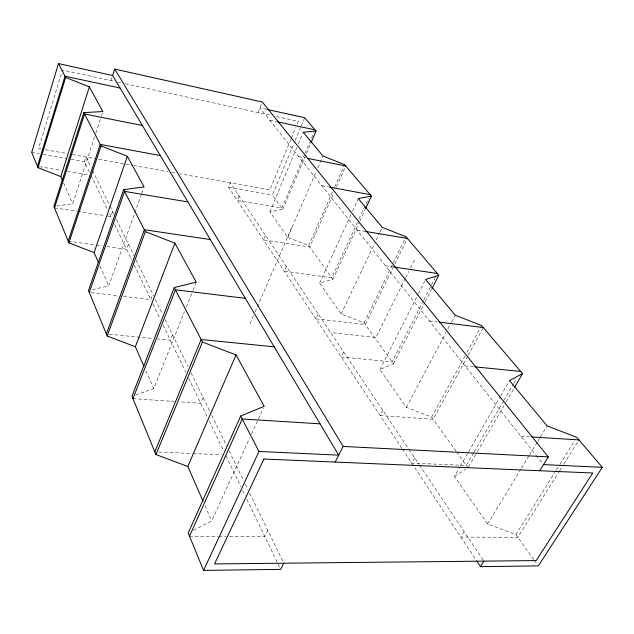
<?xml version="1.0" encoding="UTF-8"?>
<svg xmlns="http://www.w3.org/2000/svg" width="634" height="634" viewBox="0 0 634 634"><rect width="100%" height="100%" fill="white"/><g stroke="black" fill="none" stroke-linecap="round" stroke-linejoin="round"><path stroke-width="0.48" stroke-dasharray="3.17 2.38" d="M89.402 172.052L84.433 161.725L85.986 156.978L90.995 167.249M110.934 80.597L112.052 77.19M56.703 205.963L72.688 203.696L95.48 134.123M95.789 133.18L101.02 117.203M101.329 116.26L102.867 111.56M112.543 211.502L110.807 216.511L105.949 215.766M92.342 289.643L108.707 285.902L141.461 194.305M141.786 193.386L143.775 187.83M128.433 244.153L126.586 249.289L106.147 246.452M123.448 296.387L150.789 299.573L152.818 294.231M401.916 448.349L228.533 187.22L230.269 182.838L408.589 448.801M258.101 112.567L261.628 103.667M172.527 334.704L170.348 340.204L157.549 338.952M135.597 394.998L153.745 388.705L184.502 311.54M186.333 306.943L192.562 291.331M192.926 290.412L196.223 282.138M239.153 196.08L237.37 200.518L281.805 208.118L304.582 154.434M290.863 139.369L269.862 189.931L179.581 173.748M291.244 138.466L295.737 127.632M297.243 124.018L298.368 121.308L275.362 116.315M456.036 451.123L431.651 417.117L406.323 407.385L379.932 369.551L393.421 363.789L364.075 322.864L341.147 313.941L319.647 283.121L332.866 279.34L308.679 245.596L287.733 237.362L269.878 211.764L282.716 209.394L272.382 194.979L294.778 141.334M295.151 140.423L300.849 126.792M301.229 125.881L304.645 117.694M269.878 211.764L296.791 147.619M298.305 144.005L303.234 132.252M265.472 235.341L263.53 239.929L309.685 247.006L333.73 192.99M304.97 153.523L313.846 132.601M282.716 209.394L310.597 143.807M203.142 397.573L200.716 403.287L179.105 401.805M250.081 323.649L253.624 315.478M255.193 311.849L291.727 227.416M287.733 237.362L316.303 171.362M317.864 167.748L322.952 155.996M286.37 266.502L284.301 271.209L331.772 277.811L357.386 222.391M308.679 245.596L332.652 191.65M334.649 187.149L344.238 165.569M336.535 186.689L345.752 165.981M319.647 283.121L350.919 214.767M352.567 211.17L358.321 198.577M193.425 530.365L211.693 520.958L249.828 437.674M251.468 434.092L263.364 408.122M359.034 218.817L368.536 198.26M332.866 279.34L359.383 222.058M359.803 221.163L365.184 209.529M318.173 313.941L315.906 318.815L365.295 324.568L394.388 265.06M341.147 313.941L374.615 243.432M376.311 239.866L379.703 232.726M380.123 231.83L382.247 227.368M343.652 351.949L341.227 356.95L392.089 361.935L423.417 300.643M364.075 322.864L405.625 237.702M394.823 264.172L407.416 238.416M267.802 530.365L264.814 536.451L226.671 536.324M405.253 278.484L375.907 337.518L330.631 332.525M405.689 277.605L408.756 271.439M410.507 267.913L414.454 259.988M379.932 369.551L417.972 294.541M418.416 293.661L425.58 279.539M423.861 299.771L431.025 285.76M431.469 284.88L435.503 277.003M393.421 363.789L424.859 302.426M425.311 301.554L431.596 289.278M382.849 410.404L380.162 415.579L433.157 419.209L467.686 356.078M406.323 407.385L445.979 332.588M447.818 329.109L451.051 323.023M451.511 322.151L455.196 315.193M431.651 417.117L465.118 355.793M467.004 352.338L481.143 326.423M468.161 355.214L483.298 327.54M414.612 457.788L411.712 463.097L466.331 465.483L473.741 452.652M533.765 559.537L515.918 534.636L487.633 523.953L454.475 476.411L459.88 467.004M460.371 466.149L468.233 452.462M468.724 451.606L500.186 396.852M500.678 395.996L509.522 380.598M474.232 451.796L503.372 401.346M503.864 400.49L513.247 384.244M513.738 383.388L516.211 379.116M468.486 466.941L476.919 452.383M477.41 451.527L505.67 402.725M506.17 401.869L514.095 388.174M464.112 531.617L460.847 537.093L517.812 537.283L559.101 471.53M487.633 523.953L520.99 469.009M521.497 468.161L529.2 455.489M529.715 454.641L537.41 441.961M537.925 441.113L539.978 437.737M540.485 436.889L547.158 425.905M515.918 534.636L555.804 470.911M556.327 470.071L559.481 465.039M560.004 464.199L574.697 440.717M559.624 470.697L563.277 464.873M563.8 464.04L578.953 439.901M454.475 476.411L465.61 469.319M189.503 536.198L217.866 536.293M218.849 536.301L225.696 536.324M158.762 452.042L192.173 453.5M193.156 453.548L221.654 454.792M521.005 436.303L530.832 436.913M132.95 398.643L174.199 401.473M109.294 334.221L152.62 338.469M465.023 365.866L473.804 366.745M91.217 292.631L118.558 295.816M429.297 320.923L437.151 321.882M68.203 241.182L95.449 244.962M96.423 245.096L102.256 245.913M385.448 265.749L393.27 266.922M54.508 207.873L76.833 211.296M77.8 211.447L104.982 215.615M357.061 230.047L365.778 231.489M39.371 166.655L60.832 170.324M67.656 171.489L89.109 175.158M31.7 152.398L39.371 153.761M43.207 154.434L66.221 158.508M71.008 159.356L84.433 161.725M228.533 187.22L272.382 194.979M41.479 148.998L38.571 148.475L62.425 70.065L113.819 81.223M45.347 149.687L66.633 153.507M72.442 154.545L94.759 158.548M98.658 159.245L132.783 165.363M133.758 165.537L167.875 171.655M171.782 172.353L175.681 173.05M321.795 185.667L328.563 186.927M298.701 156.614L305.422 157.953M269.712 120.151L276.464 121.593M117.67 82.063L121.514 82.895M125.366 83.736L270.567 115.269M266.613 109.341L259.956 107.875L535.595 454.657M536.206 455.426L542.894 463.834M456.607 451.915L467.995 467.797M534.335 560.329L537.188 564.3M409.136 449.625L419.019 464.357M419.565 465.174L483.354 560.313M402.463 449.165L476.118 560.099M92.659 170.681L109.516 205.289M109.944 206.177L113.827 214.149M116.41 219.443L133.996 255.573M136.136 259.964L153.674 295.991M155.393 299.51L162.676 314.472M165.244 319.75L188.052 366.587M191.072 372.784L210.06 411.791M211.796 415.341L226.496 445.536M229.088 450.861L243.71 480.897M245.429 484.431L248.013 489.725M249.733 493.26L283.358 562.318M91.058 175.499L107.804 210.266M109.516 213.832L112.083 219.166M114.643 224.484L131.682 259.877M134.226 265.171L150.789 299.573M152.913 303.987L160.14 319.005M163.12 325.187L185.746 372.19M188.742 378.411L207.58 417.544M209.291 421.103L223.445 450.505M226.013 455.846L240.936 486.849M242.64 490.391L245.199 495.709M246.903 499.251L279.8 567.589M63.598 182.933L72.688 203.696M100.029 266.098L108.707 285.902M145.923 370.85L153.745 388.705M205.036 505.774L211.693 520.958"/><path stroke-width="0.95" d="M58.486 63.598L65.643 77.443L89.37 86.898L102.867 111.56L83.823 112.606L101.044 145.915L127.347 156.297L144.1 186.903L123.662 189.669L145.352 231.632L174.873 243.131L196.223 282.138L174.263 287.551L202.436 342.051L236.054 354.929L264.188 406.331L240.674 416.023L258.989 451.456L338.707 455.141L112.606 75.494L58.486 63.598L31.7 152.398L37.985 167.677L60.824 176.617L62.409 180.222M37.422 166.322L65.009 76.215L120.072 88.031M37.985 167.677L65.643 77.443M60.824 176.617L89.37 86.898M83.823 112.606L53.89 206.359L68.884 242.838L94.117 252.594L98.452 262.5M54.508 207.873L84.536 113.985L142.388 125.5M112.606 75.494L114.699 69.074L262.294 101.987L548.275 456.868L539.708 470.745M68.203 241.182L100.259 144.393L160.299 155.584M68.884 242.838L101.044 145.915M94.117 252.594L127.347 156.297M123.662 189.669L88.491 290.523L107.194 336.012L135.367 346.743L143.973 366.389M89.267 292.401L124.549 191.397L187.902 201.929M106.338 333.928L144.354 229.706L210.322 239.565M107.194 336.012L145.352 231.632M135.367 346.743L174.873 243.131M174.263 287.551L131.967 396.25L155.932 454.554L187.815 466.473L203.078 501.304M132.95 398.643L175.412 289.778L245.334 298.352M154.831 451.868L201.129 339.531L274.197 346.822M155.932 454.554L202.436 342.051M310.985 142.896L316.017 131.056L304.645 117.694L267.564 109.547M187.815 466.473L236.054 354.929M240.674 416.023L188.211 533.051L203.569 570.402L280.656 569.364L283.786 563.206M189.503 536.198L242.212 419.003L320.059 423.829M365.596 208.634L371.397 196.112L344.634 164.674L322.952 155.996L303.234 132.252L316.017 131.056M203.569 570.402L258.989 451.456M335.196 462.051L343.137 446.431L114.699 69.074M432.047 288.399L438.783 275.251L406.061 236.815L382.247 227.368L358.321 198.577L371.397 196.112M514.594 387.319L522.527 373.616L481.61 325.559L455.196 315.193L425.58 279.539L438.783 275.251M476.665 560.924L480.477 566.669L483.901 561.13M522.527 373.616L509.522 380.598L547.158 425.905L576.797 437.365L602.3 467.321L538.329 565.893L480.477 566.669M543.504 464.603L602.3 467.321M343.137 446.431L548.275 456.868M531.815 436.977L578.953 439.901M474.779 366.84L520.649 371.421M439.116 322.12L483.298 327.54M394.245 267.065L437.294 273.5M365.778 231.489L407.416 238.416M329.537 187.109L370.185 194.686M307.339 158.334L345.752 165.981M277.423 121.807L315.011 129.867M263.887 459.024L214.546 563.919L536.19 560.591L592.766 472.996L263.887 459.024"/></g></svg>
